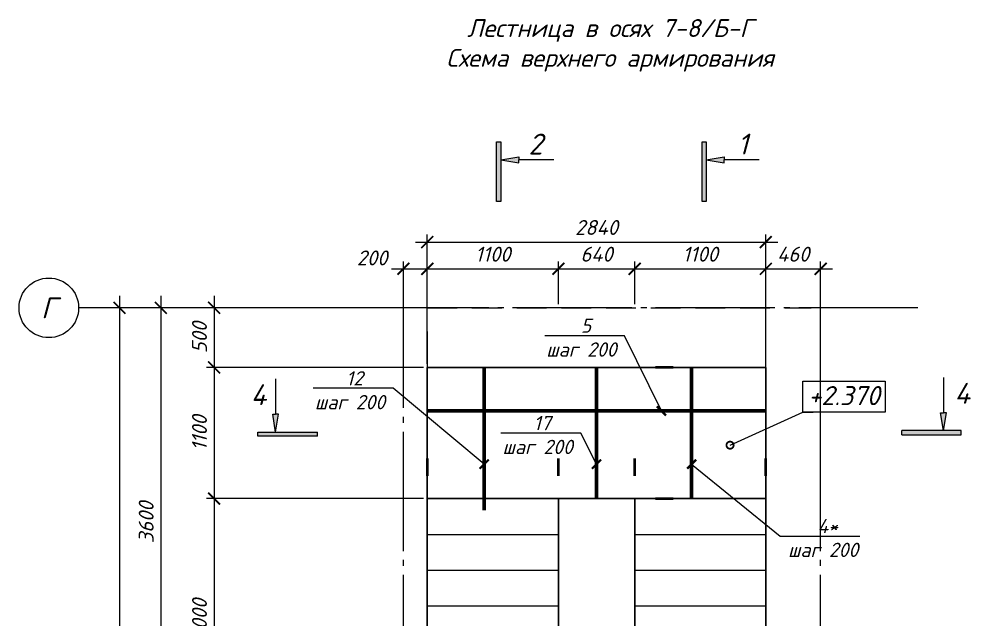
# Model space of a CAD drawing. Header units: millimetres. Extents: x -79646 to 95064, y -231229 to -58107.
# Drawn here: x 20936 to 28922, y -222637 to -217597 of the extents above; entities that cross this region are included whole.
import ezdxf
from ezdxf import colors
from ezdxf.entities.mleader import LeaderData, LeaderLine
from ezdxf.enums import TextEntityAlignment as Align
from ezdxf.math import Vec2, Vec3

# ---------------------------------------------------------------- set-up
doc = ezdxf.new("R2010")
doc.units = ezdxf.units.MM
doc.header["$PDMODE"] = 3
for name, pattern in [('CENTERX2', [4, 2.5, -0.5, 0.5, -0.5]), ('GOST2.303 5', [24, 20, -1.5, 1, -1.5]), ('HIDDEN', [0.375, 0.25, -0.125])]:
    doc.linetypes.add(name, pattern=pattern)
doc.layers.get('0').update_dxf_attribs({"lineweight": 5})
doc.layers.get('Defpoints').update_dxf_attribs({"lineweight": 0})
for name, color, linetype, lineweight in [('!!!Металл', 7, 'Continuous', 15), ('#Dimensions', 7, 'Continuous', 9), ('#Арматура', 152, 'Continuous', 30), ('#Бетон вид', 22, 'Continuous', 18), ('#Бетон разрез', 22, 'Continuous', 30), ('#Выноски', 7, 'Continuous', 15), ('#Оси', 7, 'Continuous', 9), ('k_ Осевая', 8, 'CENTERX2', 9), ('k_ Отметки', 251, 'Continuous', 9)]:
    doc.layers.add(name, color=color, linetype=linetype, lineweight=lineweight)
doc.layers.add('NoPrint', color=18, linetype='Continuous', plot=False)
doc.layers.add('Текст', color=7, linetype='Continuous')
doc.styles.add('ESKDW', font='eskdw.shx', dxfattribs={"oblique": 15})
doc.styles.add('STEP PR', font='isocpeui.ttf')
doc.dimstyles.new('SPDS', dxfattribs={"dimscale": 50, "dimtxt": 2.5, "dimasz": 2, "dimexe": 1.25, "dimexo": 0.625, "dimtad": 1, "dimdec": 0, "dimrnd": 0.001, "dimtxsty": 'ESKDW', "dimblk": 'ARCHTICK', "dimcen": 2.5, "dimdle": 2, "dimclrd": 256, "dimclre": 256, "dimclrt": 7, "dimadec": 0, "dimazin": 2, "dimtfac": 0.75, "dimtdec": 0, "dimtmove": 1, "dimatfit": 3, "dimfxl": 1, "dimtolj": 1, "dimarcsym": 1})

# ---------------------------------------------------------------- blocks, each defined once
blk = doc.blocks.new('_ArchTick')
at = {"color": 0, "linetype": 'ByBlock', "const_width": 0.15}
blk.add_lwpolyline([(-0.5, -0.5), (0.5, 0.5)], dxfattribs=at)
blk = doc.blocks.new('*D951')
at = {"layer": '#Dimensions', "lineweight": -2, "transparency": 16777216}
for p, q in [((21778.7, -219919.2), (21778.7, -226119.2)), ((22896.2, -220019.2), (21716.2, -220019.2)), ((22896.2, -226019.2), (21716.2, -226019.2))]:
    blk.add_line(p, q, dxfattribs=at)
at = {"layer": 'Defpoints', "color": 0, "lineweight": 0, "transparency": 16777216}
for p in [(22927.4, -220019.2), (21778.7, -226019.2), (22927.4, -226019.2)]:
    blk.add_point(p, dxfattribs=at)
at = {"layer": '#Dimensions', "lineweight": -2, "transparency": 16777216, "xscale": 100, "yscale": 100, "zscale": 100}
for p, rotation in [((21778.7, -220019.2), 90), ((21778.7, -226019.2), 270)]:
    blk.add_blockref('_ArchTick', p, dxfattribs=dict(at, rotation=rotation))
at = {"layer": '#Dimensions', "transparency": 16777216, "insert": (21656.2, -223019.2), "char_height": 125, "attachment_point": 5, "rotation": 90, "style": 'STEP PR'}
blk.add_mtext('\\A1;6000', dxfattribs=at)
blk = doc.blocks.new('*D952')
at = {"layer": '#Dimensions', "lineweight": -2, "transparency": 16777216}
for p, q in [((22124.8, -219919.2), (22124.8, -223719.2)), ((22896.2, -220019.2), (22062.3, -220019.2)), ((22896.2, -223619.2), (22062.3, -223619.2))]:
    blk.add_line(p, q, dxfattribs=at)
at = {"layer": 'Defpoints', "color": 0, "lineweight": 0, "transparency": 16777216}
for p in [(22927.4, -220019.2), (22124.8, -223619.2), (22927.4, -223619.2)]:
    blk.add_point(p, dxfattribs=at)
at = {"layer": '#Dimensions', "lineweight": -2, "transparency": 16777216, "xscale": 100, "yscale": 100, "zscale": 100}
for p, rotation in [((22124.8, -220019.2), 90), ((22124.8, -223619.2), 270)]:
    blk.add_blockref('_ArchTick', p, dxfattribs=dict(at, rotation=rotation))
at = {"layer": '#Dimensions', "transparency": 16777216, "insert": (22002.3, -221819.2), "char_height": 125, "attachment_point": 5, "rotation": 90, "style": 'STEP PR'}
blk.add_mtext('\\A1;3600', dxfattribs=at)
blk = doc.blocks.new('*D956')
at = {"layer": '#Dimensions', "lineweight": -2, "transparency": 16777216}
for p, q in [((22572, -219919.2), (22572, -220619.2)), ((23279.2, -220019.2), (22509.5, -220019.2)), ((24329.2, -220519.2), (22509.5, -220519.2))]:
    blk.add_line(p, q, dxfattribs=at)
at = {"layer": 'Defpoints', "color": 0, "lineweight": 0, "transparency": 16777216}
for p in [(23310.5, -220019.2), (22572, -220519.2), (24360.5, -220519.2)]:
    blk.add_point(p, dxfattribs=at)
at = {"layer": '#Dimensions', "lineweight": -2, "transparency": 16777216, "xscale": 100, "yscale": 100, "zscale": 100}
for p, rotation in [((22572, -220019.2), 90), ((22572, -220519.2), 270)]:
    blk.add_blockref('_ArchTick', p, dxfattribs=dict(at, rotation=rotation))
at = {"layer": '#Dimensions', "transparency": 16777216, "insert": (22449.5, -220269.2), "char_height": 125, "attachment_point": 5, "rotation": 90, "style": 'STEP PR'}
blk.add_mtext('\\A1;500', dxfattribs=at)
blk = doc.blocks.new('*D963')
at = {"layer": '#Dimensions', "lineweight": -2, "transparency": 16777216}
for p, q in [((22572, -220419.2), (22572, -221719.2)), ((24329.2, -220519.2), (22509.5, -220519.2)), ((24329.2, -221619.2), (22509.5, -221619.2))]:
    blk.add_line(p, q, dxfattribs=at)
at = {"layer": 'Defpoints', "color": 0, "lineweight": 0, "transparency": 16777216}
for p in [(24360.5, -220519.2), (22572, -221619.2), (24360.5, -221619.2)]:
    blk.add_point(p, dxfattribs=at)
at = {"layer": '#Dimensions', "lineweight": -2, "transparency": 16777216, "xscale": 100, "yscale": 100, "zscale": 100}
for p, rotation in [((22572, -220519.2), 90), ((22572, -221619.2), 270)]:
    blk.add_blockref('_ArchTick', p, dxfattribs=dict(at, rotation=rotation))
at = {"layer": '#Dimensions', "transparency": 16777216, "insert": (22449.5, -221069.2), "char_height": 125, "attachment_point": 5, "rotation": 90, "style": 'STEP PR'}
blk.add_mtext('\\A1;1100', dxfattribs=at)
blk = doc.blocks.new('*D964')
at = {"layer": '#Dimensions', "lineweight": -2, "transparency": 16777216}
for p, q in [((22572, -221519.2), (22572, -224719.2)), ((24329.2, -221619.2), (22509.5, -221619.2)), ((24329.2, -224619.2), (22509.5, -224619.2))]:
    blk.add_line(p, q, dxfattribs=at)
at = {"layer": 'Defpoints', "color": 0, "lineweight": 0, "transparency": 16777216}
for p in [(24360.5, -221619.2), (22572, -224619.2), (24360.5, -224619.2)]:
    blk.add_point(p, dxfattribs=at)
at = {"layer": '#Dimensions', "lineweight": -2, "transparency": 16777216, "xscale": 100, "yscale": 100, "zscale": 100}
for p, rotation in [((22572, -221619.2), 90), ((22572, -224619.2), 270)]:
    blk.add_blockref('_ArchTick', p, dxfattribs=dict(at, rotation=rotation))
at = {"layer": '#Dimensions', "transparency": 16777216, "insert": (22449.5, -222913.4), "char_height": 125, "attachment_point": 5, "rotation": 90, "style": 'STEP PR'}
blk.add_mtext('\\A1;300х10=3000', dxfattribs=at)
blk = doc.blocks.new('*D966')
at = {"layer": '#Dimensions', "lineweight": -2, "transparency": 16777216}
for p, q in [((24060.5, -219692), (24460.5, -219692)), ((24160.5, -220387.9), (24160.5, -219629.5)), ((24360.5, -220487.9), (24360.5, -219629.5))]:
    blk.add_line(p, q, dxfattribs=at)
at = {"layer": 'Defpoints', "color": 0, "lineweight": 0, "transparency": 16777216}
for p in [(24360.5, -219692), (24160.5, -220419.2), (24360.5, -220519.2)]:
    blk.add_point(p, dxfattribs=at)
at = {"layer": '#Dimensions', "lineweight": -2, "transparency": 16777216, "xscale": 100, "yscale": 100, "zscale": 100, "rotation": 180}
blk.add_blockref('_ArchTick', (24160.5, -219692), dxfattribs=at)
at = {"layer": '#Dimensions', "lineweight": -2, "transparency": 16777216, "xscale": 100, "yscale": 100, "zscale": 100}
blk.add_blockref('_ArchTick', (24360.5, -219692), dxfattribs=at)
at = {"layer": '#Dimensions', "transparency": 16777216, "insert": (23897.8, -219600.7), "char_height": 125, "attachment_point": 5, "style": 'STEP PR'}
blk.add_mtext('\\A1;200', dxfattribs=at)
blk = doc.blocks.new('*D967')
at = {"layer": '#Dimensions', "lineweight": -2, "transparency": 16777216}
for p, q in [((24260.5, -219692), (25560.5, -219692)), ((24360.5, -220487.9), (24360.5, -219629.5)), ((25460.5, -219987.9), (25460.5, -219629.5))]:
    blk.add_line(p, q, dxfattribs=at)
at = {"layer": 'Defpoints', "color": 0, "lineweight": 0, "transparency": 16777216}
for p in [(25460.5, -219692), (25460.5, -220019.2), (24360.5, -220519.2)]:
    blk.add_point(p, dxfattribs=at)
at = {"layer": '#Dimensions', "lineweight": -2, "transparency": 16777216, "xscale": 100, "yscale": 100, "zscale": 100, "rotation": 180}
blk.add_blockref('_ArchTick', (24360.5, -219692), dxfattribs=at)
at = {"layer": '#Dimensions', "lineweight": -2, "transparency": 16777216, "xscale": 100, "yscale": 100, "zscale": 100}
blk.add_blockref('_ArchTick', (25460.5, -219692), dxfattribs=at)
at = {"layer": '#Dimensions', "transparency": 16777216, "insert": (24910.5, -219569.5), "char_height": 125, "attachment_point": 5, "style": 'STEP PR'}
blk.add_mtext('\\A1;1100', dxfattribs=at)
blk = doc.blocks.new('*D957')
at = {"layer": '#Dimensions', "lineweight": -2, "transparency": 16777216}
for p, q in [((25360.5, -219692), (26200.5, -219692)), ((25460.5, -219987.9), (25460.5, -219629.5)), ((26100.5, -219987.9), (26100.5, -219629.5))]:
    blk.add_line(p, q, dxfattribs=at)
at = {"layer": 'Defpoints', "color": 0, "lineweight": 0, "transparency": 16777216}
for p in [(26100.5, -219692), (25460.5, -220019.2), (26100.5, -220019.2)]:
    blk.add_point(p, dxfattribs=at)
at = {"layer": '#Dimensions', "lineweight": -2, "transparency": 16777216, "xscale": 100, "yscale": 100, "zscale": 100, "rotation": 180}
blk.add_blockref('_ArchTick', (25460.5, -219692), dxfattribs=at)
at = {"layer": '#Dimensions', "lineweight": -2, "transparency": 16777216, "xscale": 100, "yscale": 100, "zscale": 100}
blk.add_blockref('_ArchTick', (26100.5, -219692), dxfattribs=at)
at = {"layer": '#Dimensions', "transparency": 16777216, "insert": (25780.5, -219569.5), "char_height": 125, "attachment_point": 5, "style": 'STEP PR'}
blk.add_mtext('\\A1;640', dxfattribs=at)
blk = doc.blocks.new('*D958')
at = {"layer": '#Dimensions', "lineweight": -2, "transparency": 16777216}
for p, q in [((26000.5, -219692), (27300.5, -219692)), ((26100.5, -219987.9), (26100.5, -219629.5)), ((27200.5, -221487.9), (27200.5, -219629.5))]:
    blk.add_line(p, q, dxfattribs=at)
at = {"layer": 'Defpoints', "color": 0, "lineweight": 0, "transparency": 16777216}
for p in [(27200.5, -219692), (26100.5, -220019.2), (27200.5, -221519.2)]:
    blk.add_point(p, dxfattribs=at)
at = {"layer": '#Dimensions', "lineweight": -2, "transparency": 16777216, "xscale": 100, "yscale": 100, "zscale": 100, "rotation": 180}
blk.add_blockref('_ArchTick', (26100.5, -219692), dxfattribs=at)
at = {"layer": '#Dimensions', "lineweight": -2, "transparency": 16777216, "xscale": 100, "yscale": 100, "zscale": 100}
blk.add_blockref('_ArchTick', (27200.5, -219692), dxfattribs=at)
at = {"layer": '#Dimensions', "transparency": 16777216, "insert": (26650.5, -219569.5), "char_height": 125, "attachment_point": 5, "style": 'STEP PR'}
blk.add_mtext('\\A1;1100', dxfattribs=at)
blk = doc.blocks.new('*D959')
at = {"layer": '#Dimensions', "lineweight": -2, "transparency": 16777216}
for p, q in [((27100.5, -219692), (27760.5, -219692)), ((27200.5, -221487.9), (27200.5, -219629.5)), ((27660.5, -221487.9), (27660.5, -219629.5))]:
    blk.add_line(p, q, dxfattribs=at)
at = {"layer": 'Defpoints', "color": 0, "lineweight": 0, "transparency": 16777216}
for p in [(27660.5, -219692), (27200.5, -221519.2), (27660.5, -221519.2)]:
    blk.add_point(p, dxfattribs=at)
at = {"layer": '#Dimensions', "lineweight": -2, "transparency": 16777216, "xscale": 100, "yscale": 100, "zscale": 100, "rotation": 180}
blk.add_blockref('_ArchTick', (27200.5, -219692), dxfattribs=at)
at = {"layer": '#Dimensions', "lineweight": -2, "transparency": 16777216, "xscale": 100, "yscale": 100, "zscale": 100}
blk.add_blockref('_ArchTick', (27660.5, -219692), dxfattribs=at)
at = {"layer": '#Dimensions', "transparency": 16777216, "insert": (27430.5, -219569.5), "char_height": 125, "attachment_point": 5, "style": 'STEP PR'}
blk.add_mtext('\\A1;460', dxfattribs=at)
blk = doc.blocks.new('*D960')
at = {"layer": '#Dimensions', "lineweight": -2, "transparency": 16777216}
for p, q in [((24360.5, -219787.9), (24360.5, -219405.3)), ((27200.5, -219897.9), (27200.5, -219405.3)), ((24260.5, -219467.8), (27300.5, -219467.8))]:
    blk.add_line(p, q, dxfattribs=at)
at = {"layer": 'Defpoints', "color": 0, "lineweight": 0, "transparency": 16777216}
for p in [(27200.5, -219467.8), (24360.5, -219819.2), (27200.5, -219929.2)]:
    blk.add_point(p, dxfattribs=at)
at = {"layer": '#Dimensions', "lineweight": -2, "transparency": 16777216, "xscale": 100, "yscale": 100, "zscale": 100, "rotation": 180}
blk.add_blockref('_ArchTick', (24360.5, -219467.8), dxfattribs=at)
at = {"layer": '#Dimensions', "lineweight": -2, "transparency": 16777216, "xscale": 100, "yscale": 100, "zscale": 100}
blk.add_blockref('_ArchTick', (27200.5, -219467.8), dxfattribs=at)
at = {"layer": '#Dimensions', "transparency": 16777216, "insert": (25780.5, -219345.3), "char_height": 125, "attachment_point": 5, "style": 'STEP PR'}
blk.add_mtext('\\A1;2840', dxfattribs=at)
blk = doc.blocks.new('_DotSmall')
at = {"color": 0, "linetype": 'ByBlock', "const_width": 0.5}
blk.add_lwpolyline([(-0.0625, 0, 1), (0.0625, 0, 1)], format="xyb", close=True, dxfattribs=at)
blk = doc.blocks.new('*U918')
at = {"const_width": 0.385}
blk.add_lwpolyline([(-0.76, -0.76), (0.76, 0.76)], dxfattribs=at)
blk = doc.blocks.new('*U920')
blk.add_lwpolyline([(6.81, 0, 0, 0, 0), (6.81, 0, 0, 0, 0), (10.32, 0, 0, 1.2, 0), (6.32, 0, 0, 0, 0), (1.52, 0, 1.2, 0, 0), (-2.48, 0, 0, 0, 0), (3.45, 0, 0, 0, 0)], format="xyseb")
at = {"color": 1, "ltscale": 100, "const_width": 0.45}
for points in [[(-2.48, 0), (-2.48, -2), (-2.48, 1)], [(10.32, 0), (10.32, -2), (10.32, 1)]]:
    blk.add_lwpolyline(points, dxfattribs=at)
blk.add_blockref('*U918', (3.92, 0))
blk = doc.blocks.new('_None')
blk = doc.blocks.new('*U947')
blk.add_lwpolyline([(6.81, 0, 0, 0, 0), (6.81, 0, 0, 0, 0), (10.32, 0, 0, 1.2, 0), (6.32, 0, 0, 0, 0), (-7.68, 0, 1.2, 0, 0), (-11.68, 0, 0, 0, 0), (-5.75, 0, 0, 0, 0)], format="xyseb")
at = {"color": 1, "ltscale": 100, "const_width": 0.45}
for points in [[(-11.68, 0), (-11.68, -2), (-11.68, 1)], [(10.32, 0), (10.32, -2), (10.32, 1)]]:
    blk.add_lwpolyline(points, dxfattribs=at)
blk.add_blockref('*U918', (3.04, 0))
blk = doc.blocks.new('*U971')
blk.add_lwpolyline([(16.01, 0, 0, 0, 0), (16.01, 0, 0, 0, 0), (19.52, 0, 0, 1.2, 0), (15.52, 0, 0, 0, 0), (1.52, 0, 1.2, 0, 0), (-2.48, 0, 0, 0, 0), (3.45, 0, 0, 0, 0)], format="xyseb")
at = {"color": 1, "ltscale": 100, "const_width": 0.45}
for points in [[(-2.48, 0), (-2.48, -2), (-2.48, 1)], [(19.52, 0), (19.52, -2), (19.52, 1)]]:
    blk.add_lwpolyline(points, dxfattribs=at)
blk.add_blockref('*U918', (7.07, 0))
blk = doc.blocks.new('*U21')
at = {"linetype": 'ByBlock', "ltscale": 100}
h = blk.add_hatch(color=256, dxfattribs=at)
h.dxf.hatch_style = 1
h.paths.add_polyline_path([(35, 1000), (-35, 1000), (-35, 0), (35, 0)])
h = blk.add_hatch(color=256, dxfattribs=at)
h.dxf.hatch_style = 1
h.paths.add_polyline_path([(335, 750), (335, 700), (335, 650), (35, 700)])
for p, q in [((-35, 1000), (35, 1000)), ((-35, 0), (-35, 1000)), ((35, 1000), (35, 0)), ((35, 700), (335, 750)), ((35, 700), (335, 650)), ((335, 750), (335, 700)), ((335, 650), (335, 700)), ((35, 0), (-35, 0))]:
    blk.add_line(p, q, dxfattribs=at)
at = {"linetype": 'ByBlock', "ltscale": 100, "extrusion": (0, 1, 0), "elevation": 700}
blk.add_lwpolyline([(-925, 0), (-335, 0)], dxfattribs=at)
at = {"ltscale": 100, "style": 'STEP PR'}
blk.add_attdef('Nv', text='', height=350, dxfattribs=at).set_placement((781, 790), align=Align.RIGHT)
blk = doc.blocks.new('*U1054')
at = {"ltscale": 100}
h = blk.add_hatch(color=256, dxfattribs=at)
h.dxf.hatch_style = 1
h.paths.add_polyline_path([(-85, 1070), (-35, 1070), (15, 1070), (-35, 770)])
h = blk.add_hatch(color=256, dxfattribs=at)
h.dxf.hatch_style = 1
h.paths.add_polyline_path([(665, 700), (665, 770), (-335, 770), (-335, 700)])
at = {"linetype": 'Continuous', "ltscale": 100}
for p, q in [((-85, 1070), (-35, 1070)), ((-35, 770), (-85, 1070)), ((-35, 770), (15, 1070)), ((15, 1070), (-35, 1070)), ((-335, 700), (-335, 770)), ((-335, 770), (665, 770)), ((665, 700), (-335, 700))]:
    blk.add_line(p, q, dxfattribs=at)
at = {"linetype": 'Continuous', "ltscale": 100, "extrusion": (-1, -1e-16, 0), "elevation": 35}
blk.add_lwpolyline([(-1660, 0), (-1070, 0)], dxfattribs=at)
at = {"linetype": 'Continuous', "ltscale": 100}
blk.add_lwpolyline([(665, 700), (665, 770)], dxfattribs=at)
at = {"ltscale": 100, "style": 'STEP PR'}
blk.add_attdef('Nh', text='', height=350, dxfattribs=at).set_placement((-192, 1222), align=Align.RIGHT)
blk = doc.blocks.new('*U489')
at = {"ltscale": 100}
h = blk.add_hatch(color=256, dxfattribs=at)
h.dxf.hatch_style = 1
h.paths.add_polyline_path([(1415, 1070), (1365, 1070), (1315, 1070), (1365, 770)])
h = blk.add_hatch(color=256, dxfattribs=at)
h.dxf.hatch_style = 1
h.paths.add_polyline_path([(1665, 700), (1665, 770), (665, 770), (665, 700)])
at = {"linetype": 'Continuous', "ltscale": 100}
for p, q in [((1365, 770), (1315, 1070)), ((1315, 1070), (1365, 1070)), ((1415, 1070), (1365, 1070)), ((1365, 770), (1415, 1070)), ((1665, 770), (665, 770)), ((665, 700), (1665, 700)), ((1665, 700), (1665, 770))]:
    blk.add_line(p, q, dxfattribs=at)
at = {"linetype": 'Continuous', "ltscale": 100, "extrusion": (1, -1e-16, 0), "elevation": 1365}
blk.add_lwpolyline([(1660, 0), (1070, 0)], dxfattribs=at)
at = {"linetype": 'Continuous', "ltscale": 100}
blk.add_lwpolyline([(665, 700), (665, 770)], dxfattribs=at)
at = {"ltscale": 100, "style": 'STEP PR'}
blk.add_attdef('Nh', text='', height=350, dxfattribs=at).set_placement((1799, 1222), align=Align.RIGHT)

msp = doc.modelspace()

# ---------------------------------------------------------------- linework, layer by layer
at = {"layer": '!!!Металл', "linetype": 'HIDDEN', "lineweight": 9, "ltscale": 1000}
msp.add_lwpolyline([(24360.4941, -220019.17169), (27580.4941, -220019.17169)], dxfattribs=at)
at = {"layer": '#Арматура', "const_width": 30}
for points in [[(24837.66721, -220519.17169), (24837.66721, -221718.52292)], [(25780.46773, -221619.17169), (25780.46773, -220519.17169)], [(26577.61448, -220519.17169), (26577.61448, -221619.17169)], [(24360.4941, -220883.20087), (27200.4941, -220883.20087)]]:
    msp.add_lwpolyline(points, dxfattribs=at)
at = {"layer": '#Бетон вид'}
for points in [[(24360.4941, -220219.17169), (24360.4941, -225819.17169)], [(24360.4941, -221919.17169), (25460.4941, -221919.17169)], [(26100.44141, -221919.17169), (27200.4941, -221919.17169)], [(24360.4941, -222219.17169), (25460.4941, -222219.17169)], [(26100.44141, -222219.17169), (27200.4941, -222219.17169)], [(24360.4941, -222519.17169), (25460.4941, -222519.17169)], [(26100.44141, -222519.17169), (27200.4941, -222519.17169)]]:
    msp.add_lwpolyline(points, dxfattribs=at)
at = {"layer": '#Бетон разрез'}
for points in [[(24360.4941, -225819.17169), (24360.4941, -220519.17169), (27200.4941, -220519.17169), (27200.4941, -224290.14344)], [(24360.4941, -221619.17169), (27200.4941, -221619.17169)], [(26100.4941, -224600.20645), (26100.4941, -221619.17169), (25460.4941, -221619.17169), (25460.4941, -225819.17169)], [(25460.4941, -221619.17169), (25460.4941, -225819.17169)]]:
    msp.add_lwpolyline(points, dxfattribs=at)
at = {"layer": '#Оси', "linetype": 'GOST2.303 5', "ltscale": 50}
for points in [[(24160.4941, -228059.09656), (24160.4941, -219962.11503)], [(27660.4941, -228059.09656), (27660.4941, -219962.11503)], [(28476.50354, -220019.17169), (21685.64019, -220019.17169), (21435.64019, -220019.17169)], [(28476.50354, -220019.17169), (21685.64019, -220019.17169), (21435.64019, -220019.17169)]]:
    msp.add_lwpolyline(points, dxfattribs=at)
at = {"layer": '#Оси', "linetype": 'Continuous', "ltscale": 50}
msp.add_circle((21185.64019, -220019.17169), 250, dxfattribs=at)
at = {"layer": 'k_ Осевая', "ltscale": 500}
msp.add_lwpolyline([(24660.4941, -220019.17169), (21894.93849, -220019.17169)], dxfattribs=at)
at = {"layer": 'NoPrint', "color": 4}
msp.add_lwpolyline([(27200.4941, -221619.17169), (24360.4941, -221619.17169)], dxfattribs=at)
at = {"layer": 'Текст'}
msp.add_lwpolyline([(27512.12228, -220635.41998), (28200.84956, -220635.41998), (28200.84956, -220895.41998), (27512.12228, -220895.41998), (27512.12228, -220635.41998)], dxfattribs=at)

# ---------------------------------------------------------------- block references
at = {"layer": '#Dimensions', "xscale": 50, "yscale": 50, "zscale": 50, "rotation": 90}
msp.add_blockref('*U947', (26325.09838, -221035.31173), dxfattribs=at)
at = {"layer": '#Dimensions', "xscale": 50, "yscale": 50, "zscale": 50}
for name, p in [('*U971', (24484.30146, -221330.34443)), ('*U920', (25584.30137, -221330.34443)), ('*U971', (26224.24873, -221330.34443))]:
    msp.add_blockref(name, p, dxfattribs=at)
ref = msp.add_blockref('*U21', (24959.94508, -219128.42391), dxfattribs=dict(xscale=0.5, yscale=0.5, zscale=0.5))
ref.add_attrib('Nv', '2', dxfattribs={"ltscale": 100, "height": 175, "style": 'STEP PR'}).set_placement((25328.25558, -218733.41722), align=Align.RIGHT)
ref = msp.add_blockref('*U21', (26682.97168, -219128.42391), dxfattribs=dict(xscale=0.5, yscale=0.5, zscale=0.5))
ref.add_attrib('Nv', '1', dxfattribs={"ltscale": 100, "height": 175, "style": 'STEP PR'}).set_placement((27051.28218, -218733.41722), align=Align.RIGHT)
at = {"xscale": 0.5, "yscale": 0.5, "zscale": 0.5}
msp.add_blockref('*U1054', (23105.9681, -221446.02792), dxfattribs=at).add_auto_attribs({'Nh': '4'})
ref = msp.add_blockref('*U489', (28008.09695, -221434.42297), dxfattribs=dict(xscale=0.5, yscale=0.5, zscale=0.5))
ref.add_attrib('Nh', '4', dxfattribs={"ltscale": 100, "height": 175, "style": 'STEP PR'}).set_placement((28913.80858, -220823.50591), align=Align.RIGHT)

# ---------------------------------------------------------------- texts
at = {"layer": '#Оси', "linetype": 'Continuous', "ltscale": 50, "style": 'STEP PR'}
msp.add_text('Г', height=175, dxfattribs=at).set_placement((21185.64019, -220019.17169), align=Align.MIDDLE_CENTER)
at = {"layer": 'k_ Отметки', "linetype": 'ByBlock', "insert": (25893.93801, -217597.75551), "char_height": 150, "width": 4254.1785122, "attachment_point": 2, "style": 'STEP PR'}
msp.add_mtext('{\\fISOCPEUR|b1|i1|c204|p34;Лестница в осях 7-8/Б-Г\\PСхема верхнего армирования}', dxfattribs=at)
at = {"layer": 'Текст', "style": 'STEP PR'}
msp.add_text('+2.370', height=160, dxfattribs=at).set_placement((27856.48592, -220755.41998), align=Align.MIDDLE_CENTER)

# ---------------------------------------------------------------- dimensions: what is measured, and where the dimension line sits
at = {"layer": '#Dimensions'}
for base, p1, p2, picture, middle in [((27200.4941, -219467.82465), (24360.4941, -219819.17169), (27200.4941, -219929.17169), '*D960', (25780.4941, -219345.32465)), ((25460.4941, -219692.01115), (24360.4941, -220519.17169), (25460.4941, -220019.17169), '*D967', (24910.4941, -219569.51115)), ((26100.4941, -219692.01115), (25460.4941, -220019.17169), (26100.4941, -220019.17169), '*D957', (25780.4941, -219569.51115)), ((27200.4941, -219692.01115), (26100.4941, -220019.17169), (27200.4941, -221519.17169), '*D958', (26650.4941, -219569.51115)), ((27660.4941, -219692.01115), (27200.4941, -221519.17169), (27660.4941, -221519.17169), '*D959', (27430.4941, -219569.51115))]:
    dim = msp.add_linear_dim(base=base, p1=p1, p2=p2, dimstyle='SPDS', override={"dimgap": 1.2, "dimrnd": 5, "dimtxsty": 'STEP PR', "dimblk1": 'ArchTick', "dimblk2": 'ArchTick', "dimsah": 1, "dimclrt": 256}, dxfattribs=at)
    dim.commit()
    dim.dimension.update_dxf_attribs({"geometry": picture, "text_midpoint": middle})
dim = msp.add_linear_dim(base=(24360.4941, -219692.01115), p1=(24160.4941, -220419.17169), p2=(24360.4941, -220519.17169), dimstyle='SPDS', override={"dimgap": 1.2, "dimrnd": 5, "dimtxsty": 'STEP PR', "dimblk1": 'ArchTick', "dimblk2": 'ArchTick', "dimsah": 1, "dimclrt": 256}, dxfattribs=at)
dim.commit()
dim.dimension.update_dxf_attribs({"geometry": '*D966', "text_midpoint": (23897.76627, -219723.19103), "dimtype": 160})
for base, p1, p2, picture, middle in [((21778.71785, -226019.17169), (22927.41684, -220019.17169), (22927.41684, -226019.17169), '*D951', (21656.21785, -223019.17169)), ((22124.82739, -223619.17169), (22927.41684, -220019.17169), (22927.41684, -223619.17169), '*D952', (22002.32739, -221819.17169)), ((22572.0054, -220519.17169), (23310.4941, -220019.17169), (24360.4941, -220519.17169), '*D956', (22449.5054, -220269.17169)), ((22572.0054, -221619.17169), (24360.4941, -220519.17169), (24360.4941, -221619.17169), '*D963', (22449.5054, -221069.17169))]:
    dim = msp.add_linear_dim(base=base, p1=p1, p2=p2, angle=90, dimstyle='SPDS', override={"dimgap": 1.2, "dimrnd": 5, "dimtxsty": 'STEP PR', "dimblk1": 'ArchTick', "dimblk2": 'ArchTick', "dimsah": 1, "dimclrt": 256}, dxfattribs=at)
    dim.commit()
    dim.dimension.update_dxf_attribs({"geometry": picture, "text_midpoint": middle})
dim = msp.add_linear_dim(base=(22572.0054, -224619.17169), p1=(24360.4941, -221619.17169), p2=(24360.4941, -224619.17169), angle=90, text='300х10=<>', dimstyle='SPDS', override={"dimgap": 1.2, "dimrnd": 5, "dimtxsty": 'STEP PR', "dimblk1": 'ArchTick', "dimblk2": 'ArchTick', "dimsah": 1, "dimclrt": 256}, dxfattribs=at)
dim.commit()
dim.dimension.update_dxf_attribs({"geometry": '*D964', "text_midpoint": (22572.0054, -222913.38076), "dimtype": 160})

# ---------------------------------------------------------------- leaders
at = {"layer": '#Выноски'}
ml = msp.add_multileader_mtext('Standard', dxfattribs=at)
ml.set_content('\\A1; 5\\Pшаг 200', color=256, style='STEP PR')
ml.set_leader_properties(color=256, linetype='ByLayer', lineweight=-1)
ml.set_arrow_properties(name='NONE')
ml.build(insert=Vec2(0, 0))
ml.multileader.update_dxf_attribs({"text_left_attachment_type": 6, "text_right_attachment_type": 6, "dogleg_length": 0, "arrow_head_size": 120, "scale": 0.4})
ctx = ml.context
ctx.base_point, ctx.scale, ctx.char_height, ctx.arrow_head_size, ctx.landing_gap_size, ctx.plane_origin = Vec3(25291.58828, -220252.91873), 0.4, 120, 120, 50, Vec3(27694.62224, -221819.35585)
ctx.left_attachment, ctx.right_attachment, ctx.text_align_type = 6, 6, 1
notes = []
notes.append((ctx, [(1, (1, 1, 0), (26015.31556, -220252.91873), (-1, 0), 0, [(1, [(26325.09838, -220883.20087)], 0, [])])]))
ctx.mtext.insert, ctx.mtext.alignment, ctx.mtext.flow_direction = Vec3(25653.45192, -220108.91873), 2, 5
ml = msp.add_multileader_mtext('Standard', dxfattribs=at)
ml.set_content('\\A1; 12\\Pшаг 200', color=256, style='STEP PR')
ml.set_leader_properties(color=256, linetype='ByLayer', lineweight=-1)
ml.set_arrow_properties(name='NONE')
ml.build(insert=Vec2(0, 0))
ml.multileader.update_dxf_attribs({"text_left_attachment_type": 6, "text_right_attachment_type": 6, "dogleg_length": 0, "arrow_head_size": 120, "scale": 0.4})
ctx = ml.context
ctx.base_point, ctx.scale, ctx.char_height, ctx.arrow_head_size, ctx.landing_gap_size, ctx.plane_origin = Vec3(23350.16256, -220694.40076), 0.4, 120, 120, 50, Vec3(27982.71534, -223499.75367)
ctx.left_attachment, ctx.right_attachment, ctx.text_align_type = 6, 6, 1
notes.append((ctx, [(1, (1, 1, 0), (24073.88983, -220694.40076), (-1, 0), 0, [(1, [(24837.66721, -221330.34443)], 0, [])])]))
ctx.mtext.insert, ctx.mtext.alignment, ctx.mtext.flow_direction = Vec3(23712.02619, -220550.40076), 2, 5
ml = msp.add_multileader_mtext('Standard', dxfattribs=at)
ml.set_content('\\A1; ', color=256, style='STEP PR')
ml.set_leader_properties(color=256, linetype='ByLayer', lineweight=-1)
ml.set_arrow_properties(name='DOTSMALL')
ml.build(insert=Vec2(0, 0))
ml.multileader.update_dxf_attribs({"text_left_attachment_type": 6, "text_right_attachment_type": 6, "dogleg_length": 0, "arrow_head_size": 120, "scale": 0.4})
ctx = ml.context
ctx.base_point, ctx.scale, ctx.char_height, ctx.arrow_head_size, ctx.landing_gap_size, ctx.plane_origin = Vec3(27512.12228, -220895.41998), 0.4, 120, 120, 50, Vec3(28491.11912, -221779.39302)
ctx.left_attachment, ctx.right_attachment, ctx.text_align_type = 6, 6, 1
notes.append((ctx, [(0, (1, 1, 0), (27512.12228, -220895.41998), (1, 0), 0, [(1, [(26900.59577, -221171.14844)], 0, [])])]))
ctx.mtext.insert, ctx.mtext.rotation, ctx.mtext.alignment, ctx.mtext.flow_direction = Vec3(27599.39501, -220775.41998), 6.2831853072, 2, 5
ml = msp.add_multileader_mtext('Standard', dxfattribs=at)
ml.set_content('\\A1; 17\\Pшаг 200', color=256, style='STEP PR')
ml.set_leader_properties(color=256, linetype='ByLayer', lineweight=-1)
ml.set_arrow_properties(name='NONE')
ml.build(insert=Vec2(0, 0))
ml.multileader.update_dxf_attribs({"text_left_attachment_type": 6, "text_right_attachment_type": 6, "dogleg_length": 0, "arrow_head_size": 120, "scale": 0.4})
ctx = ml.context
ctx.base_point, ctx.scale, ctx.char_height, ctx.arrow_head_size, ctx.landing_gap_size, ctx.plane_origin = Vec3(24924.46531, -221069.77558), 0.4, 120, 120, 50, Vec3(26948.40235, -221937.21321)
ctx.left_attachment, ctx.right_attachment, ctx.text_align_type = 6, 6, 1
notes.append((ctx, [(1, (1, 1, 0), (25648.19258, -221069.77558), (-1, 0), 0, [(1, [(25780.46773, -221330.34443)], 0, [])])]))
ctx.mtext.insert, ctx.mtext.rotation, ctx.mtext.alignment, ctx.mtext.flow_direction = Vec3(25286.32894, -220925.77558), 6.2831853072, 2, 5
ml = msp.add_multileader_mtext('Standard', dxfattribs=at)
ml.set_content('\\A1; 4*\\Pшаг 200', color=256, style='STEP PR')
ml.set_leader_properties(color=256, linetype='ByLayer', lineweight=-1)
ml.set_arrow_properties(name='NONE')
ml.build(insert=Vec2(0, 0))
ml.multileader.update_dxf_attribs({"text_left_attachment_type": 6, "text_right_attachment_type": 6, "dogleg_length": 0, "arrow_head_size": 120, "scale": 0.4})
ctx = ml.context
ctx.base_point, ctx.scale, ctx.char_height, ctx.arrow_head_size, ctx.landing_gap_size, ctx.plane_origin = Vec3(27319.62865, -221933.31655), 0.4, 120, 120, 50, Vec3(29722.66261, -223499.75367)
ctx.left_attachment, ctx.right_attachment, ctx.text_align_type = 6, 6, 1
notes.append((ctx, [(0, (1, 1, 0), (27319.62865, -221933.31655), (1, 0), 0, [(1, [(26577.61448, -221330.34443)], 0, [])])]))
ctx.mtext.insert, ctx.mtext.alignment, ctx.mtext.flow_direction = Vec3(27681.49229, -221789.31655), 2, 5
for ctx, leaders in notes:
    for number, flags, end, landing, length, lines in leaders:
        leader = LeaderData()
        leader.index, (leader.has_last_leader_line, leader.has_dogleg_vector, leader.attachment_direction) = number, flags
        leader.last_leader_point, leader.dogleg_vector, leader.dogleg_length = Vec3(end), Vec3(landing), length
        for number, points, colour, breaks in lines:
            line = LeaderLine()
            line.index, line.vertices, line.color, line.breaks = number, Vec3.list(points), colors.encode_raw_color(colour), breaks
            leader.lines.append(line)
        ctx.leaders.append(leader)

doc.saveas('drawing.dxf')
